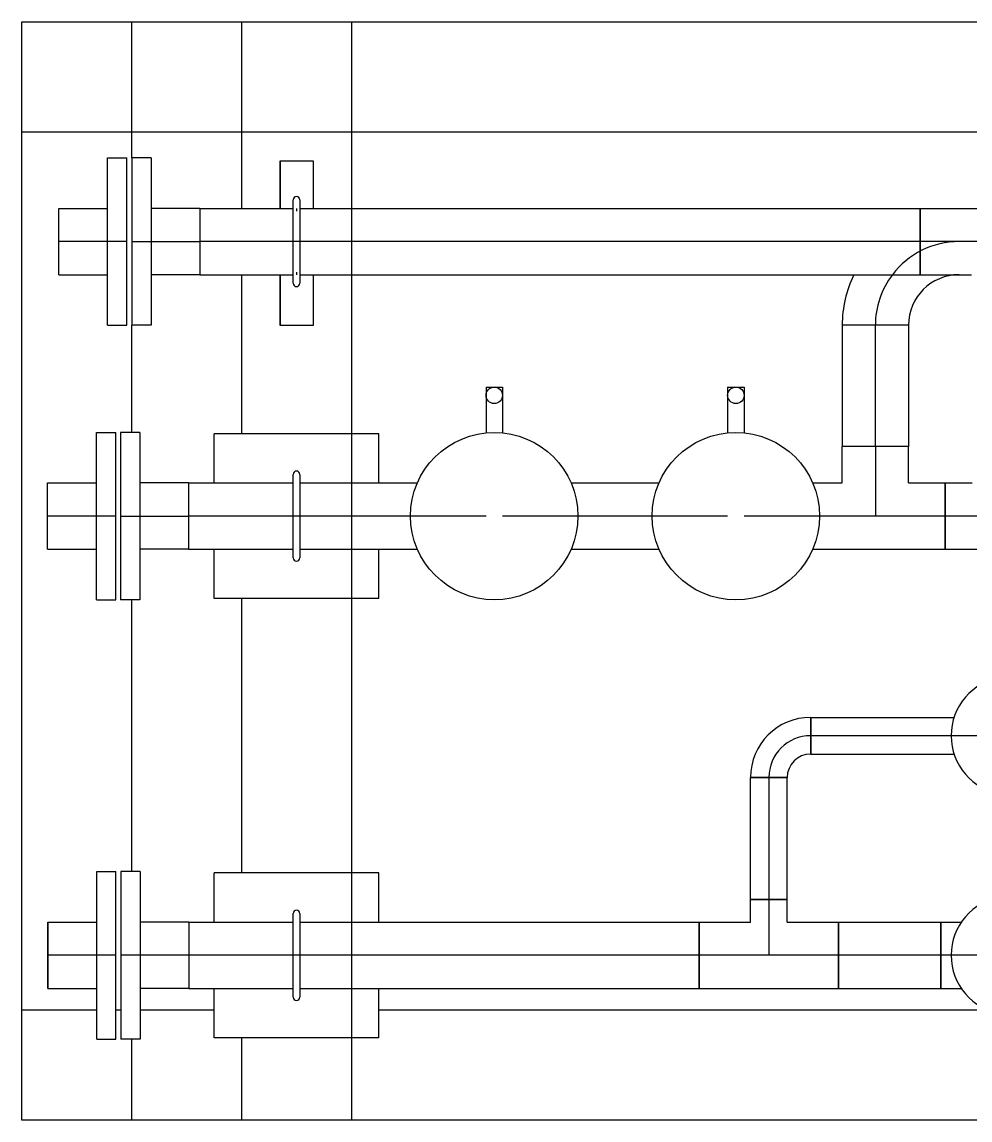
# Model space of a CAD drawing. Header units: inches. Extents: x 517790 to 538444, y 301815 to 302461.
# Drawn here: x 517889.126 to 517889.94, y 302294.285 to 302295.229 of the extents above; entities that cross this region are included whole.
import ezdxf

# ---------------------------------------------------------------- set-up
doc = ezdxf.new("R2010")
doc.units = ezdxf.units.IN
doc.header["$MEASUREMENT"] = 0
doc.layers.add('硅胶总平面底图 工艺装置区', color=253, linetype='Continuous')

msp = doc.modelspace()

# ---------------------------------------------------------------- linework, layer by layer
at = {"layer": '硅胶总平面底图 工艺装置区', "color": 253, "linetype": 'Continuous', "lineweight": -3}
for p, q in [((517889.12552, 302295.22867), (517890.95957, 302295.22867)), ((517889.12552, 302295.13427), (517889.12552, 302295.22867)), ((517889.12552, 302295.06835), (517889.12552, 302295.22867)), ((517889.12552, 302295.22867), (517889.21992, 302295.22867)), ((517889.21992, 302295.11181), (517889.21992, 302295.22867)), ((517889.31432, 302295.22867), (517889.31432, 302295.06835)), ((517889.31432, 302295.22867), (517889.40872, 302295.22867)), ((517889.40872, 302295.22867), (517889.40872, 302295.06835)), ((517889.40872, 302295.22867), (517889.40872, 302295.13427)), ((517889.12552, 302295.13427), (517890.40936, 302295.13427)), ((517889.19918, 302295.03987), (517889.19918, 302295.11181)), ((517889.19918, 302295.11181), (517889.21572, 302295.11181)), ((517889.21572, 302295.03987), (517889.21572, 302295.11181)), ((517889.21992, 302295.11181), (517889.21992, 302294.96794)), ((517889.23647, 302295.11181), (517889.21992, 302295.11181)), ((517889.23647, 302295.11181), (517889.23647, 302294.96794)), ((517889.34736, 302295.06835), (517889.34736, 302295.10934)), ((517889.34736, 302295.10934), (517889.34736, 302295.06835)), ((517889.34736, 302295.10934), (517889.37568, 302295.10934)), ((517889.34736, 302295.10934), (517889.37568, 302295.10934)), ((517889.37568, 302295.10934), (517889.37568, 302295.06835)), ((517889.37568, 302295.10934), (517889.37568, 302295.06835)), ((517889.35869, 302295.004), (517889.35869, 302295.07575)), ((517889.36435, 302295.07575), (517889.36435, 302295.004)), ((517889.12552, 302295.0114), (517889.12552, 302295.06835)), ((517889.15722, 302295.03987), (517889.15722, 302295.06835)), ((517889.15722, 302295.03987), (517889.15722, 302295.06835)), ((517889.15722, 302295.06835), (517889.19918, 302295.06835)), ((517889.27843, 302295.06835), (517889.23647, 302295.06835)), ((517889.27843, 302295.06835), (517889.27843, 302295.0114)), ((517889.27843, 302295.06835), (517889.27843, 302295.03987)), ((517889.27843, 302295.06835), (517889.35869, 302295.06835)), ((517889.36152, 302295.06835), (517889.36152, 302295.06609)), ((517889.36435, 302295.06835), (517889.8974, 302295.06835)), ((517889.40872, 302295.06835), (517889.40872, 302295.0114)), ((517889.8974, 302295.0114), (517889.8974, 302295.06835)), ((517889.8974, 302295.06835), (517890.01728, 302295.06835)), ((517889.8974, 302295.06835), (517889.8974, 302295.03987)), ((517889.15722, 302295.0114), (517889.15722, 302295.03987)), ((517889.21572, 302295.03987), (517889.15722, 302295.03987)), ((517889.15722, 302295.0114), (517889.15722, 302295.03987)), ((517889.19918, 302294.96794), (517889.19918, 302295.03987)), ((517889.21572, 302294.96794), (517889.21572, 302295.03987)), ((517889.21992, 302295.03987), (517889.27843, 302295.03987)), ((517889.35869, 302295.03987), (517889.27843, 302295.03987)), ((517889.27843, 302295.03987), (517889.27843, 302295.0114)), ((517889.36435, 302295.03987), (517889.35869, 302295.03987)), ((517889.8974, 302295.03987), (517889.36435, 302295.03987)), ((517890.01728, 302295.03987), (517889.8974, 302295.03987)), ((517889.8974, 302295.03987), (517889.89741, 302295.03987)), ((517889.8974, 302295.03987), (517889.8974, 302295.0114)), ((517889.89741, 302295.03987), (517889.89742, 302295.03987)), ((517889.12552, 302294.83235), (517889.12552, 302295.0114)), ((517889.15722, 302295.0114), (517889.19918, 302295.0114)), ((517889.27843, 302295.0114), (517889.23647, 302295.0114)), ((517889.27843, 302295.0114), (517889.35869, 302295.0114)), ((517889.31432, 302295.0114), (517889.31432, 302294.87467)), ((517889.34736, 302294.96774), (517889.34736, 302295.0114)), ((517889.34736, 302295.0114), (517889.34736, 302294.96774)), ((517889.36152, 302295.01366), (517889.36152, 302295.0114)), ((517889.36435, 302295.0114), (517889.8974, 302295.0114)), ((517889.37568, 302295.0114), (517889.37568, 302294.96774)), ((517889.37568, 302295.0114), (517889.37568, 302294.96774)), ((517889.40872, 302295.0114), (517889.40872, 302294.87467)), ((517889.8974, 302295.0114), (517889.94158, 302295.0114)), ((517889.19918, 302294.96794), (517889.21572, 302294.96794)), ((517889.21992, 302294.87581), (517889.21992, 302294.96794)), ((517889.23647, 302294.96794), (517889.21992, 302294.96794)), ((517889.37568, 302294.96774), (517889.34736, 302294.96774)), ((517889.37568, 302294.96774), (517889.34736, 302294.96774)), ((517889.88748, 302294.96794), (517889.83053, 302294.96794)), ((517889.83053, 302294.96794), (517889.83053, 302294.86382)), ((517889.88748, 302294.96794), (517889.83053, 302294.96794)), ((517889.85901, 302294.96795), (517889.85901, 302294.96796)), ((517889.85901, 302294.96794), (517889.85901, 302294.96795)), ((517889.85901, 302294.86382), (517889.85901, 302294.96794)), ((517889.88748, 302294.96794), (517889.88748, 302294.86382)), ((517889.52436, 302294.91477), (517889.53144, 302294.91477)), ((517889.52436, 302294.91477), (517889.52436, 302294.87546)), ((517889.53144, 302294.91477), (517889.53852, 302294.91477)), ((517889.53852, 302294.91477), (517889.53852, 302294.87546)), ((517889.73204, 302294.91477), (517889.73912, 302294.91477)), ((517889.73204, 302294.91477), (517889.73204, 302294.87546)), ((517889.73912, 302294.91477), (517889.7462, 302294.91477)), ((517889.7462, 302294.91477), (517889.7462, 302294.87546)), ((517889.18952, 302294.80387), (517889.18952, 302294.87581)), ((517889.18952, 302294.87581), (517889.20607, 302294.87581)), ((517889.20607, 302294.80387), (517889.20607, 302294.87581)), ((517889.21027, 302294.87581), (517889.21027, 302294.80387)), ((517889.22681, 302294.87581), (517889.21027, 302294.87581)), ((517889.22681, 302294.87581), (517889.22681, 302294.80387)), ((517889.43232, 302294.87467), (517889.29072, 302294.87467)), ((517889.29072, 302294.83235), (517889.29072, 302294.87467)), ((517889.40872, 302294.87467), (517889.40872, 302294.73307)), ((517889.43232, 302294.83235), (517889.43232, 302294.87467)), ((517889.43232, 302294.87467), (517889.43232, 302294.87467)), ((517889.43232, 302294.83235), (517889.43232, 302294.87467)), ((517889.88748, 302294.86382), (517889.83053, 302294.86382)), ((517889.85901, 302294.86381), (517889.83053, 302294.86381)), ((517889.83053, 302294.83235), (517889.83053, 302294.86381)), ((517889.85901, 302294.86382), (517889.85901, 302294.86381)), ((517889.85901, 302294.86381), (517889.85901, 302294.80387)), ((517889.88748, 302294.86381), (517889.85901, 302294.86381)), ((517889.88748, 302294.83235), (517889.88748, 302294.86381)), ((517889.35869, 302294.768), (517889.35869, 302294.83975)), ((517889.36435, 302294.83975), (517889.36435, 302294.768)), ((517889.12552, 302294.7754), (517889.12552, 302294.83235)), ((517889.14756, 302294.80387), (517889.14756, 302294.83235)), ((517889.14756, 302294.83235), (517889.18952, 302294.83235)), ((517889.14756, 302294.7754), (517889.14756, 302294.83235)), ((517889.26877, 302294.83235), (517889.22681, 302294.83235)), ((517889.26877, 302294.83235), (517889.26877, 302294.80387)), ((517889.26877, 302294.83235), (517889.26877, 302294.7754)), ((517889.26877, 302294.83235), (517889.35869, 302294.83235)), ((517889.36435, 302294.83235), (517889.46538, 302294.83235)), ((517889.5975, 302294.83235), (517889.67306, 302294.83235)), ((517889.80518, 302294.83235), (517889.83053, 302294.83235)), ((517889.88748, 302294.83235), (517889.91894, 302294.83235)), ((517889.91894, 302294.7754), (517889.91894, 302294.83235)), ((517889.91895, 302294.83235), (517889.91895, 302294.7754)), ((517889.91895, 302294.83235), (517889.94213, 302294.83235)), ((517889.20607, 302294.80387), (517889.14756, 302294.80387)), ((517889.14756, 302294.7754), (517889.14756, 302294.80387)), ((517889.18952, 302294.73194), (517889.18952, 302294.80387)), ((517889.20607, 302294.73194), (517889.20607, 302294.80387)), ((517889.21027, 302294.80387), (517889.26877, 302294.80387)), ((517889.21027, 302294.80387), (517889.21027, 302294.73194)), ((517889.22681, 302294.80387), (517889.22681, 302294.73194)), ((517889.26877, 302294.80387), (517889.26877, 302294.7754)), ((517889.35869, 302294.80387), (517889.26877, 302294.80387)), ((517889.36435, 302294.80387), (517889.35869, 302294.80387)), ((517889.45951, 302294.80387), (517889.36435, 302294.80387)), ((517889.4715, 302294.80387), (517889.45951, 302294.80387)), ((517889.52436, 302294.80387), (517889.4715, 302294.80387)), ((517889.4715, 302294.80387), (517889.47151, 302294.80387)), ((517889.47151, 302294.80387), (517889.47152, 302294.80387)), ((517889.59138, 302294.80387), (517889.53852, 302294.80387)), ((517889.59138, 302294.80387), (517889.59138, 302294.80387)), ((517889.60337, 302294.80387), (517889.59138, 302294.80387)), ((517889.66719, 302294.80387), (517889.60337, 302294.80387)), ((517889.67918, 302294.80387), (517889.66719, 302294.80387)), ((517889.73204, 302294.80387), (517889.67918, 302294.80387)), ((517889.67918, 302294.80387), (517889.67919, 302294.80387)), ((517889.67919, 302294.80387), (517889.6792, 302294.80387)), ((517889.79905, 302294.80387), (517889.7462, 302294.80387)), ((517889.79906, 302294.80387), (517889.79905, 302294.80387)), ((517889.81105, 302294.80387), (517889.79906, 302294.80387)), ((517889.79906, 302294.80387), (517889.79907, 302294.80387)), ((517889.79907, 302294.80387), (517889.79908, 302294.80387)), ((517889.91894, 302294.80387), (517889.81105, 302294.80387)), ((517889.91895, 302294.80387), (517889.91894, 302294.80387)), ((517889.9526, 302294.80387), (517889.91895, 302294.80387)), ((517889.12552, 302294.45475), (517889.12552, 302294.7754)), ((517889.14756, 302294.7754), (517889.18952, 302294.7754)), ((517889.26877, 302294.7754), (517889.22681, 302294.7754)), ((517889.26877, 302294.7754), (517889.35869, 302294.7754)), ((517889.29072, 302294.73307), (517889.29072, 302294.7754)), ((517889.36435, 302294.7754), (517889.46538, 302294.7754)), ((517889.43232, 302294.73307), (517889.43232, 302294.7754)), ((517889.43232, 302294.73307), (517889.43232, 302294.7754)), ((517889.5975, 302294.7754), (517889.67306, 302294.7754)), ((517889.80518, 302294.7754), (517889.91894, 302294.7754)), ((517889.91895, 302294.7754), (517890.01729, 302294.7754)), ((517889.18952, 302294.73194), (517889.20607, 302294.73194)), ((517889.22681, 302294.73194), (517889.21027, 302294.73194)), ((517889.21992, 302294.49821), (517889.21992, 302294.73194)), ((517889.43232, 302294.73307), (517889.29072, 302294.73307)), ((517889.31432, 302294.73307), (517889.31432, 302294.49708)), ((517889.40872, 302294.73307), (517889.40872, 302294.49708)), ((517889.43232, 302294.73307), (517889.43232, 302294.73307)), ((517889.80341, 302294.59931), (517889.80341, 302294.63084)), ((517889.80341, 302294.63084), (517889.80341, 302294.59931)), ((517889.80341, 302294.63084), (517889.92667, 302294.63084)), ((517889.80339, 302294.61507), (517889.8034, 302294.61507)), ((517889.8034, 302294.61507), (517889.80341, 302294.61507)), ((517889.92417, 302294.61507), (517889.80341, 302294.61507)), ((517889.93915, 302294.61507), (517889.92417, 302294.61507)), ((517889.97512, 302294.61507), (517889.93915, 302294.61507)), ((517889.93915, 302294.61507), (517889.93916, 302294.61507)), ((517889.93916, 302294.61507), (517889.93917, 302294.61507)), ((517889.80341, 302294.59931), (517889.92667, 302294.59931)), ((517889.78321, 302294.57911), (517889.75167, 302294.57911)), ((517889.75167, 302294.57911), (517889.78321, 302294.57911)), ((517889.75167, 302294.47423), (517889.75167, 302294.57911)), ((517889.76744, 302294.57912), (517889.76744, 302294.57913)), ((517889.76744, 302294.57911), (517889.76744, 302294.57912)), ((517889.76744, 302294.57911), (517889.76744, 302294.47423)), ((517889.78321, 302294.47423), (517889.78321, 302294.57911)), ((517889.18974, 302294.42628), (517889.18974, 302294.49821)), ((517889.18974, 302294.49821), (517889.20628, 302294.49821)), ((517889.20628, 302294.42628), (517889.20628, 302294.49821)), ((517889.21048, 302294.49821), (517889.21048, 302294.42628)), ((517889.22703, 302294.49821), (517889.21048, 302294.49821)), ((517889.22703, 302294.49821), (517889.22703, 302294.42628)), ((517889.29072, 302294.45475), (517889.29072, 302294.49708)), ((517889.43232, 302294.49708), (517889.29072, 302294.49708)), ((517889.40872, 302294.49708), (517889.40872, 302294.28468)), ((517889.43232, 302294.45475), (517889.43232, 302294.49708)), ((517889.75167, 302294.47423), (517889.78321, 302294.47423)), ((517889.76744, 302294.47422), (517889.75167, 302294.47422)), ((517889.75167, 302294.45475), (517889.75167, 302294.47422)), ((517889.76744, 302294.47423), (517889.76744, 302294.47422)), ((517889.76744, 302294.47422), (517889.76744, 302294.42628)), ((517889.78321, 302294.47422), (517889.76744, 302294.47422)), ((517889.78321, 302294.45475), (517889.78321, 302294.47422)), ((517889.35869, 302294.3904), (517889.35869, 302294.46215)), ((517889.36435, 302294.46215), (517889.36435, 302294.3904)), ((517889.12552, 302294.3978), (517889.12552, 302294.45475)), ((517889.14778, 302294.42628), (517889.14778, 302294.45475)), ((517889.14778, 302294.45475), (517889.18974, 302294.45475)), ((517889.14778, 302294.45475), (517889.14778, 302294.3978)), ((517889.26899, 302294.45475), (517889.22703, 302294.45475)), ((517889.26899, 302294.45475), (517889.26899, 302294.42628)), ((517889.26899, 302294.45475), (517889.26899, 302294.3978)), ((517889.26899, 302294.45475), (517889.35869, 302294.45475)), ((517889.36435, 302294.45475), (517889.7075, 302294.45475)), ((517889.7075, 302294.3978), (517889.7075, 302294.45475)), ((517889.7075, 302294.45475), (517889.75167, 302294.45475)), ((517889.7075, 302294.45475), (517889.7075, 302294.3978)), ((517889.78321, 302294.45475), (517889.82737, 302294.45475)), ((517889.82737, 302294.3978), (517889.82737, 302294.45475)), ((517889.82738, 302294.45475), (517889.82738, 302294.3978)), ((517889.82738, 302294.45475), (517889.91518, 302294.45475)), ((517889.91518, 302294.42628), (517889.91518, 302294.45475)), ((517889.91518, 302294.45475), (517889.93287, 302294.45475)), ((517889.91518, 302294.45475), (517889.91518, 302294.3978)), ((517889.20628, 302294.42628), (517889.14778, 302294.42628)), ((517889.14778, 302294.3978), (517889.14778, 302294.42628)), ((517889.18974, 302294.35434), (517889.18974, 302294.42628)), ((517889.20628, 302294.35434), (517889.20628, 302294.42628)), ((517889.26899, 302294.42628), (517889.21048, 302294.42628)), ((517889.21048, 302294.42628), (517889.21048, 302294.35434)), ((517889.22703, 302294.42628), (517889.22703, 302294.35434)), ((517889.26899, 302294.42628), (517889.26899, 302294.3978)), ((517889.35869, 302294.42628), (517889.26899, 302294.42628)), ((517889.36435, 302294.42628), (517889.35869, 302294.42628)), ((517889.7075, 302294.42628), (517889.36435, 302294.42628)), ((517889.82737, 302294.42628), (517889.7075, 302294.42628)), ((517889.7075, 302294.42628), (517889.70751, 302294.42628)), ((517889.70751, 302294.42628), (517889.70752, 302294.42628)), ((517889.82738, 302294.42628), (517889.82737, 302294.42628)), ((517889.91518, 302294.42628), (517889.82738, 302294.42628)), ((517889.92417, 302294.42628), (517889.91518, 302294.42628)), ((517889.91518, 302294.42628), (517889.91519, 302294.42628)), ((517889.91518, 302294.42628), (517889.91518, 302294.42628)), ((517889.91518, 302294.3978), (517889.91518, 302294.42628)), ((517889.97512, 302294.42628), (517889.92417, 302294.42628)), ((517889.12552, 302294.28468), (517889.12552, 302294.3978)), ((517889.14778, 302294.3978), (517889.18974, 302294.3978)), ((517889.26899, 302294.3978), (517889.22703, 302294.3978)), ((517889.26899, 302294.3978), (517889.35869, 302294.3978)), ((517889.29072, 302294.35548), (517889.29072, 302294.3978)), ((517889.36435, 302294.3978), (517889.7075, 302294.3978)), ((517889.43232, 302294.35548), (517889.43232, 302294.3978)), ((517889.7075, 302294.3978), (517889.82737, 302294.3978)), ((517889.82738, 302294.3978), (517889.91518, 302294.3978)), ((517889.91518, 302294.3978), (517889.93287, 302294.3978)), ((517889.18974, 302294.37908), (517889.12552, 302294.37908)), ((517889.12552, 302294.28468), (517889.12552, 302294.37908)), ((517889.21048, 302294.37908), (517889.20628, 302294.37908)), ((517889.29072, 302294.37908), (517889.22703, 302294.37908)), ((517889.95593, 302294.37908), (517889.43232, 302294.37908)), ((517889.18974, 302294.35434), (517889.20628, 302294.35434)), ((517889.22703, 302294.35434), (517889.21048, 302294.35434)), ((517889.21992, 302294.28468), (517889.21992, 302294.35434)), ((517889.43232, 302294.35548), (517889.29072, 302294.35548)), ((517889.31432, 302294.35548), (517889.31432, 302294.28468)), ((517889.40872, 302294.35548), (517889.40872, 302294.28468)), ((517889.21992, 302294.28468), (517889.12552, 302294.28468)), ((517890.5537, 302294.28468), (517889.12552, 302294.28468)), ((517889.40872, 302294.28468), (517889.31432, 302294.28468))]:
    msp.add_line(p, q, dxfattribs=at)
for centre, radius in [((517889.53144, 302294.90769), 0.00708), ((517889.73912, 302294.90769), 0.00708), ((517889.53144, 302294.80387), 0.07193), ((517889.73912, 302294.80387), 0.07193)]:
    msp.add_circle(centre, radius, dxfattribs=at)
for centre, radius, start, end in [((517889.36152, 302295.07575), 0.00283, 0, 180), ((517889.93094, 302294.96794), 0.07193, 90.00005, 142.83095), ((517889.93094, 302294.96794), 0.10041, 154.35223, 180.00004), ((517889.93094, 302294.96794), 0.07193, 142.83095, 180.00004), ((517889.93094, 302294.96794), 0.04346, 90.00005, 180.00004), ((517889.36152, 302295.004), 0.00283, 180, 0), ((517889.36152, 302294.83975), 0.00283, 0, 180), ((517889.36152, 302294.768), 0.00283, 180, 0), ((517889.97512, 302294.61507), 0.05095, 18.02379, 341.97621), ((517889.80341, 302294.57911), 0.05173, 90, 180), ((517889.80341, 302294.57911), 0.03597, 90, 180), ((517889.80341, 302294.57911), 0.0202, 90, 180), ((517889.97512, 302294.42628), 0.05095, 18.02379, 341.97621), ((517889.36152, 302294.46215), 0.00283, 0, 180), ((517889.36152, 302294.3904), 0.00283, 180, 0)]:
    msp.add_arc(centre, radius, start, end, dxfattribs=at)

doc.saveas('drawing.dxf')
